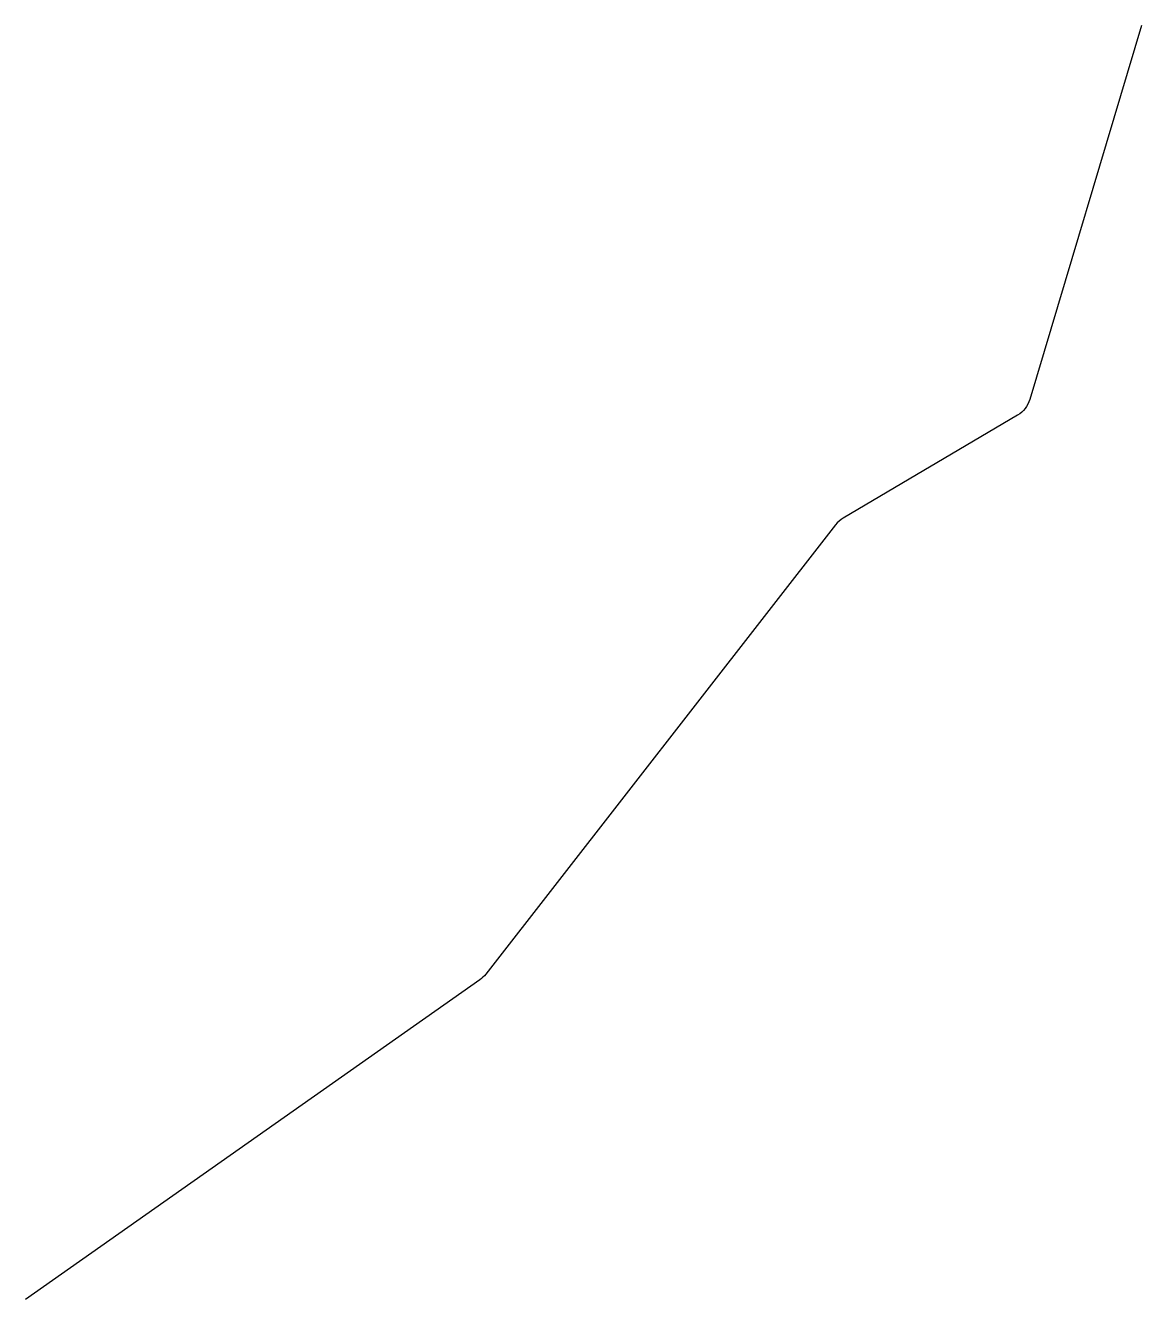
# Model space of a CAD drawing. Header units: inches. Extents: x 645635 to 645833, y 3455797 to 3456023.
import ezdxf

# ---------------------------------------------------------------- set-up
doc = ezdxf.new("R2010")
doc.units = ezdxf.units.IN
doc.header["$MEASUREMENT"] = 0
doc.layers.add('5倒虹吸', color=5, linetype='FENCELINE1')
doc.linetypes.add('FENCELINE1', pattern='A,6.35,-2.54,[133,ltypeshp.shx,S=2.54,R=0,X=-2.54,Y=0],-2.54,25.4', length=36.83)

msp = doc.modelspace()

# ---------------------------------------------------------------- linework, layer by layer
at = {"layer": '5倒虹吸', "color": 4, "linetype": 'Continuous'}
msp.add_lwpolyline([(645832.68, 3456022.93), (645812.9, 3455956.72, -0.188874), (645810.74, 3455953.96), (645779.86, 3455935.71, 0.094103), (645778.51, 3455934.53), (645716.55, 3455854.98, -0.074099), (645715.52, 3455854), (645635.06, 3455797.38)], format="xyb", dxfattribs=at)

doc.saveas('drawing.dxf')
